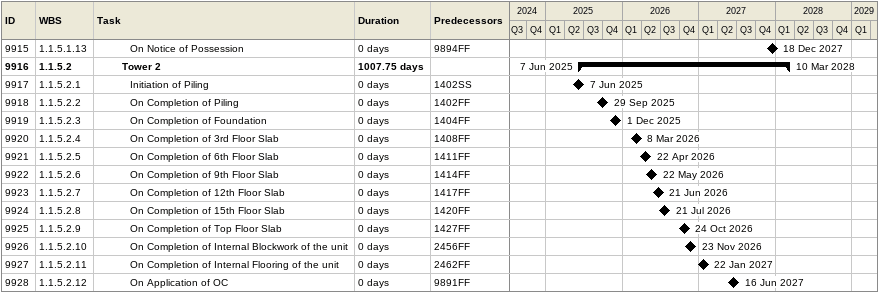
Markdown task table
| ID | WBS | Task | Duration | Start | Finish | Predecessors |
|---|---|---|---|---|---|---|
| 9915 | 1.1.5.1.13 | On Notice of Possession | 0d | 2027-12-18 | 2027-12-18 | 9894FF |
| 9916 | 1.1.5.2 | **Tower 2** | 1007.75d | 2025-06-07 | 2028-03-10 |  |
| 9917 | 1.1.5.2.1 | Initiation of Piling | 0d | 2025-06-07 | 2025-06-07 | 1402SS |
| 9918 | 1.1.5.2.2 | On Completion of Piling | 0d | 2025-09-29 | 2025-09-29 | 1402FF |
| 9919 | 1.1.5.2.3 | On Completion of Foundation | 0d | 2025-12-01 | 2025-12-01 | 1404FF |
| 9920 | 1.1.5.2.4 | On Completion of 3rd Floor Slab | 0d | 2026-03-08 | 2026-03-08 | 1408FF |
| 9921 | 1.1.5.2.5 | On Completion of 6th Floor Slab | 0d | 2026-04-22 | 2026-04-22 | 1411FF |
| 9922 | 1.1.5.2.6 | On Completion of 9th Floor Slab | 0d | 2026-05-22 | 2026-05-22 | 1414FF |
| 9923 | 1.1.5.2.7 | On Completion of 12th Floor Slab | 0d | 2026-06-21 | 2026-06-21 | 1417FF |
| 9924 | 1.1.5.2.8 | On Completion of 15th Floor Slab | 0d | 2026-07-21 | 2026-07-21 | 1420FF |
| 9925 | 1.1.5.2.9 | On Completion of Top Floor Slab | 0d | 2026-10-24 | 2026-10-24 | 1427FF |
| 9926 | 1.1.5.2.10 | On Completion of Internal Blockwork of the unit | 0d | 2026-11-23 | 2026-11-23 | 2456FF |
| 9927 | 1.1.5.2.11 | On Completion of Internal Flooring of the unit | 0d | 2027-01-22 | 2027-01-22 | 2462FF |
| 9928 | 1.1.5.2.12 | On Application of OC | 0d | 2027-06-16 | 2027-06-16 | 9891FF |
